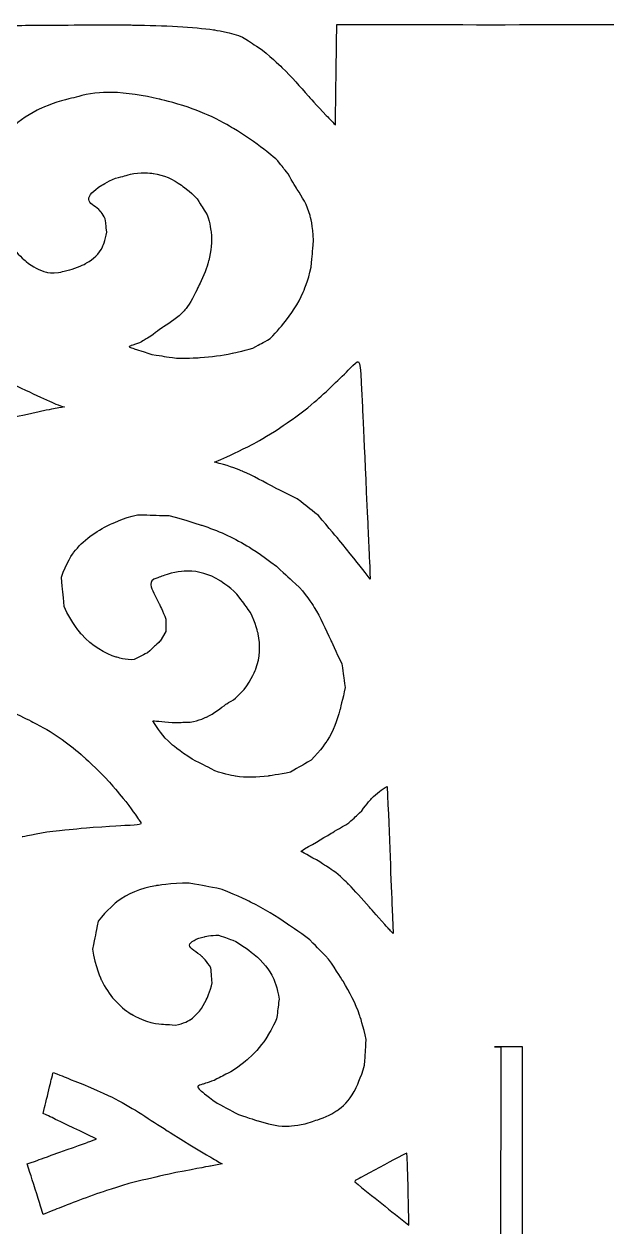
# Model space of a CAD drawing. Extents: x -124 to 557, y -142 to 357.
# Drawn here: x 257.3 to 380.5, y 91.7 to 345.6 of the extents above; entities that cross this region are included whole.
import ezdxf

# ---------------------------------------------------------------- set-up
doc = ezdxf.new("R2010")
doc.units = 0
doc.layers.add('layer_1', color=7, linetype='CONTINUOUS')

msp = doc.modelspace()

# ---------------------------------------------------------------- linework, layer by layer
at = {"layer": 'layer_1', "color": 1}
for p, q in [((323.108993, 324.273993), (323.160084, 327.823882)), ((271.0045, 308.549023), (271.0045, 308.549023)), ((326.825991, 273.501452), (326.825991, 273.501452)), ((297.569431, 253.08268), (298.941157, 253.692423)), ((330.483282, 228.397257), (329.365766, 229.819516)), ((287.283471, 217.323696), (286.065275, 215.292434)), ((334.068148, 184.66259), (334.068148, 184.66259)), ((335.083957, 158.75768), (335.287251, 153.57732)), ((292.316252, 151.139123), (292.316252, 151.139123)), ((358.061614, 129.652241), (357.846472, -66.916471)), ((362.603012, -66.807046), (362.59935, 129.652241)), ((262.996075, 122.273081), (263.037928, 122.445922)), ((261.382187, 115.63392), (261.678635, 116.853023)), ((261.382187, 115.63392), (261.382187, 115.63392)), ((261.382187, 115.63392), (261.382187, 115.63392)), ((258.588841, 103.189887), (258.029759, 104.967423)), ((299.172048, 104.967423), (299.172048, 104.967423)), ((327.275841, 101.438657), (327.183337, 101.161381)), ((261.382187, 94.300926), (260.823882, 96.079102)), ((263.41419, 95.113569), (261.382187, 94.300926)), ((261.382187, 94.300926), (261.382187, 94.300926))]:
    msp.add_line(p, q, dxfattribs=at)
for points in [[(252.763148, 345.271937), (259.71197, 345.322296), (259.71197, 345.322296), (266.660663, 345.373387)], [(266.660663, 345.373387), (273.660411, 345.474837), (280.304883, 345.373387), (280.304883, 345.373387)], [(280.304883, 345.373387), (286.948577, 345.271937), (293.238156, 344.967578), (297.371228, 344.359006)], [(323.362984, 342.025629), (323.362984, 342.025629), (323.413343, 345.576287), (323.414167, 345.498286)], [(323.414167, 345.498286), (336.550349, 345.474846), (336.550349, 345.474846), (352.883864, 345.445547)], [(352.883864, 345.445547), (369.222946, 345.445025), (385.556589, 345.474846), (385.556589, 345.474846)], [(297.371228, 344.359006), (297.371228, 344.359006), (301.504427, 343.750297), (303.481494, 342.837238)], [(303.481494, 342.837238), (305.586316, 341.467452), (305.586316, 341.467452), (307.690488, 340.098179)], [(323.160084, 327.823882), (323.210443, 331.374541), (323.311939, 338.475739), (323.362984, 342.025629)], [(307.690488, 340.098179), (309.921637, 338.272839), (311.90026, 336.345399), (311.90026, 336.345399)], [(311.90026, 336.345399), (313.878105, 334.41795), (315.602645, 332.388922), (317.428635, 330.360032)], [(270.445417, 330.694927), (267.855237, 330.034266), (267.855237, 330.034266), (265.264151, 329.374245)], [(275.931555, 331.151781), (275.931555, 331.151781), (272.883751, 331.202964), (270.445417, 330.694927)], [(285.88673, 329.729394), (282.635889, 330.491633), (278.979239, 331.101377), (275.931555, 331.151781)], [(317.428635, 330.360032), (317.428635, 330.360032), (319.254753, 328.331142), (321.181553, 326.302892)], [(265.264151, 329.374245), (262.521988, 328.561473), (260.134709, 327.392775), (260.134709, 327.392775)], [(291.981705, 328.053436), (289.137836, 328.967795), (285.88673, 329.729394), (285.88673, 329.729394)], [(297.061393, 326.021698), (294.52149, 327.037498), (294.52149, 327.037498), (291.981705, 328.053436)], [(260.134709, 327.392775), (257.747044, 326.224855), (255.715819, 324.701658), (253.887238, 322.77137)], [(301.58252, 323.532831), (301.58252, 323.532831), (299.296434, 324.904823), (297.061393, 326.021698)], [(321.181553, 326.302892), (322.145667, 325.288374), (322.145667, 325.288374), (323.108993, 324.273993)], [(307.982367, 319.164474), (306.203925, 320.536201), (303.868084, 322.161754), (301.58252, 323.532831)], [(310.978997, 316.675745), (309.759637, 317.793389), (307.982367, 319.164474), (307.982367, 319.164474)], [(313.112322, 313.932804), (312.045852, 315.30389), (312.045852, 315.30389), (310.978997, 316.675745)], [(273.49323, 311.39367), (273.49323, 311.39367), (274.915489, 312.307901), (276.64262, 313.019095)], [(276.64262, 313.019095), (278.572661, 313.527004), (278.572661, 313.527004), (280.503086, 314.035032)], [(280.503086, 314.035032), (282.635889, 314.338998), (284.718947, 314.03451), (284.718947, 314.03451)], [(284.718947, 314.03451), (286.801346, 313.72951), (288.832443, 312.815938), (290.610629, 311.545524)], [(315.041969, 310.682604), (315.041969, 310.682604), (314.026031, 312.307901), (313.112322, 313.932804)], [(271.0045, 308.549023), (270.9535, 309.361932), (272.07097, 310.479319), (273.49323, 311.39367)], [(290.610629, 311.545524), (290.610629, 311.545524), (292.388165, 310.276154), (293.91213, 308.650473)], [(317.78491, 305.145155), (317.175294, 307.431507), (316.057778, 309.056923), (315.041969, 310.682604)], [(273.137953, 306.415569), (272.273998, 307.228213), (271.054904, 307.736251), (271.0045, 308.549023)], [(293.91213, 308.650473), (294.978994, 306.974002), (294.978994, 306.974002), (296.045456, 305.298054)], [(274.509167, 304.485401), (274.001139, 305.602925), (273.137953, 306.415569), (273.137953, 306.415569)], [(296.045456, 305.298054), (296.654943, 303.571819), (296.858237, 301.641404), (296.858237, 301.641404)], [(318.495975, 299.9144), (318.394397, 302.859857), (317.78491, 305.145155), (317.78491, 305.145155)], [(274.813911, 301.640753), (274.6618, 303.063013), (274.6618, 303.063013), (274.509167, 304.485401)], [(273.899551, 298.492141), (273.899551, 298.492141), (274.610883, 299.9144), (274.813911, 301.640753)], [(296.858237, 301.641404), (297.061393, 299.711235), (296.858237, 297.57791), (296.350327, 295.647485)], [(317.988203, 294.225097), (318.242414, 297.069744), (318.242414, 297.069744), (318.495975, 299.9144)], [(255.20791, 297.983975), (256.426235, 296.561716), (257.798227, 295.4442), (257.798227, 295.4442)], [(270.547004, 295.139328), (271.969392, 295.952228), (273.188486, 297.069744), (273.899551, 298.492141)], [(257.798227, 295.4442), (259.169304, 294.326675), (260.693279, 293.514031), (262.065134, 293.209288)], [(267.500098, 293.818903), (269.124736, 294.326675), (270.547004, 295.139328), (270.547004, 295.139328)], [(296.350327, 295.647485), (296.350327, 295.647485), (295.842299, 293.717197), (295.029646, 291.990706)], [(262.065134, 293.209288), (262.065134, 293.209288), (263.43622, 292.904287), (264.655442, 293.107581)], [(264.655442, 293.107581), (266.077701, 293.462848), (266.077701, 293.462848), (267.500098, 293.818903)], [(316.312246, 288.993426), (316.312246, 288.993426), (317.378459, 291.482934), (317.988203, 294.225097)], [(295.029646, 291.990706), (294.166341, 290.162125), (294.166341, 290.162125), (293.302515, 288.333415)], [(293.302515, 288.333415), (292.388165, 286.403247), (291.118401, 284.980987), (291.118401, 284.980987)], [(312.249145, 282.441084), (313.721809, 284.269665), (315.245262, 286.504825), (316.312246, 288.993426)], [(291.118401, 284.980987), (289.848252, 283.5586), (288.223477, 282.64424), (286.801346, 281.678835)], [(309.353444, 279.190884), (310.77584, 280.612365), (312.249145, 282.441084), (312.249145, 282.441084)], [(284.159864, 279.698656), (282.940761, 278.98759), (282.940761, 278.98759), (281.721658, 278.276525)], [(286.801346, 281.678835), (286.801346, 281.678835), (285.378958, 280.713815), (284.159864, 279.698656)], [(279.89282, 277.666918), (279.283461, 277.463624), (279.283461, 277.463624), (280.553481, 277.057431)], [(281.721658, 278.276525), (280.502564, 277.870074), (279.89282, 277.666918), (279.89282, 277.666918)], [(280.553481, 277.057431), (280.553481, 277.057431), (281.823245, 276.650971), (284.362764, 275.838328)], [(301.277776, 276.092026), (301.277776, 276.092026), (303.461762, 276.549393), (305.696153, 277.158881)], [(305.696153, 277.158881), (307.524734, 278.174946), (307.524734, 278.174946), (309.353444, 279.190884)], [(284.362764, 275.838328), (286.95385, 275.431877), (286.95385, 275.431877), (289.544158, 275.025427)], [(289.544158, 275.025427), (292.184999, 275.025427), (294.572792, 275.177538), (294.572792, 275.177538)], [(294.572792, 275.177538), (296.959687, 275.330299), (299.09314, 275.635171), (301.277776, 276.092026)], [(326.825991, 273.501452), (328.349957, 275.025427), (328.349957, 275.025427), (328.705746, 267.253972)], [(250.179405, 271.723404), (255.309626, 269.437968), (260.591563, 266.898705), (263.233054, 265.730007)], [(319.613491, 266.593961), (322.254982, 268.93058), (325.302016, 271.977743), (326.825991, 273.501452)], [(328.705746, 267.253972), (328.705746, 267.253972), (329.061023, 259.482527), (329.772216, 243.940157)], [(265.874417, 264.76538), (263.94412, 264.409325), (263.94412, 264.409325), (262.01396, 264.054186)], [(263.233054, 265.730007), (263.233054, 265.730007), (265.874417, 264.562215), (265.874417, 264.76538)], [(314.737619, 262.631789), (316.972009, 264.257214), (319.613491, 266.593961), (319.613491, 266.593961)], [(262.01396, 264.054186), (258.154016, 263.139827), (252.871429, 262.072707), (252.871429, 262.072707)], [(310.267675, 259.584114), (312.502706, 261.107952), (312.502706, 261.107952), (314.737619, 262.631789)], [(305.54417, 256.841045), (305.54417, 256.841045), (308.032762, 258.161717), (310.267675, 259.584114)], [(298.941157, 253.692423), (300.312243, 254.301911), (303.05479, 255.520364), (305.54417, 256.841045)], [(299.49959, 252.574908), (298.534707, 252.828469), (298.534707, 252.828469), (297.569431, 253.08268)], [(303.562562, 251.15252), (303.562562, 251.15252), (301.429109, 252.066879), (299.49959, 252.574908)], [(310.369381, 247.698514), (308.032762, 248.917479), (305.696153, 250.238289), (303.562562, 251.15252)], [(315.041969, 245.361767), (312.705872, 246.479282), (310.369381, 247.698514), (310.369381, 247.698514)], [(319.511913, 241.805926), (317.277009, 243.583452), (317.277009, 243.583452), (315.041969, 245.361767)], [(329.772216, 243.940157), (330.128143, 236.168702), (330.128143, 236.168702), (330.483282, 228.397257)], [(275.452551, 239.92564), (275.452551, 239.92564), (278.347603, 241.297495), (281.293187, 242.00856)], [(281.293187, 242.00856), (284.595339, 241.906982), (284.595339, 241.906982), (287.896585, 241.805276)], [(287.896585, 241.805276), (291.553235, 240.891044), (294.905654, 239.773529), (294.905654, 239.773529)], [(323.83013, 236.727016), (323.83013, 236.727016), (321.645494, 239.368498), (319.511913, 241.805926)], [(267.884262, 234.084225), (269.712844, 236.522422), (272.55685, 238.554426), (275.452551, 239.92564)], [(294.905654, 239.773529), (298.258338, 238.656013), (301.305501, 237.335332), (304.404368, 235.455439)], [(329.365766, 229.819516), (328.24825, 231.241913), (326.01386, 234.085782), (323.83013, 236.727016)], [(265.242771, 228.802288), (266.055424, 231.646028), (267.884262, 234.084225), (267.884262, 234.084225)], [(304.404368, 235.455439), (304.404368, 235.455439), (307.502704, 233.576325), (310.651839, 231.138769)], [(310.651839, 231.138769), (313.090164, 228.903738), (313.090164, 228.903738), (315.528361, 226.668834)], [(265.852387, 222.605084), (265.547643, 225.703164), (265.547643, 225.703164), (265.242771, 228.802288)], [(287.588984, 229.412453), (286.166597, 228.904424), (286.166597, 228.904424), (284.744594, 228.396652)], [(291.956965, 230.123646), (291.956965, 230.123646), (289.721668, 230.123646), (287.588984, 229.412453)], [(298.560363, 228.193359), (296.528616, 229.412453), (294.191869, 230.123646), (291.956965, 230.123646)], [(284.744594, 228.396652), (284.033272, 228.092421), (284.134859, 227.178062), (284.134859, 227.178062)], [(284.134859, 227.178062), (284.236565, 226.26384), (285.150787, 224.739865), (285.913036, 223.164716)], [(302.318591, 225.247774), (300.592238, 226.974256), (298.560363, 228.193359), (298.560363, 228.193359)], [(315.528361, 226.668834), (317.254852, 224.636831), (318.626578, 222.452195), (318.626578, 222.452195)], [(305.163366, 221.38719), (303.740979, 223.317606), (303.740979, 223.317606), (302.318591, 225.247774)], [(269.459154, 216.76367), (269.459154, 216.76367), (267.274518, 219.253178), (265.852387, 222.605084)], [(285.913036, 223.164716), (285.913036, 223.164716), (286.674762, 221.590346), (287.283471, 219.965058)], [(306.788663, 216.866063), (306.788663, 216.866063), (306.280754, 219.253865), (305.163366, 221.38719)], [(318.626578, 222.452195), (319.99792, 220.268465), (321.013858, 217.932497), (322.131374, 215.4943)], [(287.283471, 219.965058), (287.283471, 218.644377), (287.283471, 218.644377), (287.283471, 217.323696)], [(276.823628, 211.938449), (274.588597, 212.649652), (271.643269, 214.275068), (269.459154, 216.76367)], [(306.331808, 209.501589), (307.195113, 211.838208), (307.296691, 214.478911), (306.788663, 216.866063)], [(285.405264, 214.682168), (285.405264, 214.682168), (284.745115, 214.072425), (283.425862, 212.853459)], [(286.065275, 215.292434), (286.065275, 215.292434), (286.065275, 215.292434), (285.405264, 214.682168)], [(322.131374, 215.4943), (322.131374, 215.4943), (323.248761, 213.056103), (324.467864, 210.516712)], [(280.581984, 211.430421), (279.058797, 211.227256), (276.823628, 211.938449), (276.823628, 211.938449)], [(283.425862, 212.853459), (282.004253, 212.141615), (282.004253, 212.141615), (280.581984, 211.430421)], [(303.842557, 205.133745), (305.467854, 207.16497), (306.331808, 209.501589), (306.331808, 209.501589)], [(324.467864, 210.516712), (324.823782, 208.027598), (324.823782, 208.027598), (325.179058, 205.53873)], [(301.607653, 202.898833), (302.725169, 204.016358), (302.725169, 204.016358), (303.842557, 205.133745)], [(325.179058, 205.53873), (324.671149, 203.100533), (324.061543, 200.814319), (324.061543, 200.814319)], [(250.636132, 202.187474), (255.816757, 200.054149), (259.931681, 197.869513), (259.931681, 197.869513)], [(295.918872, 199.291947), (297.544553, 200.054186), (298.966163, 201.273289), (299.981972, 201.984483)], [(299.981972, 201.984483), (299.981972, 201.984483), (300.99791, 202.695548), (301.607653, 202.898833)], [(324.061543, 200.814319), (323.452055, 198.528883), (322.740861, 196.396208), (321.369647, 194.31315)], [(288.404613, 193.653176), (286.575253, 195.27872), (285.557897, 196.904923), (284.541309, 198.53022)], [(284.541309, 198.53022), (284.541309, 198.53022), (286.573056, 198.327183), (288.604281, 198.124026)], [(288.604281, 198.124026), (290.534569, 198.174385), (290.534569, 198.174385), (292.464866, 198.225604)], [(292.464866, 198.225604), (294.293575, 198.53022), (295.918872, 199.291947), (295.918872, 199.291947)], [(259.931681, 197.869513), (264.045698, 195.685783), (267.092998, 193.451402), (269.937389, 190.911489)], [(292.873907, 190.402326), (290.233066, 192.027623), (288.404613, 193.653176), (288.404613, 193.653176)], [(321.369647, 194.31315), (321.369647, 194.31315), (319.99792, 192.23088), (317.965917, 190.199133)], [(269.937389, 190.911489), (269.937389, 190.911489), (272.782036, 188.371714), (275.423526, 185.527708)], [(297.648851, 187.964129), (295.261837, 189.183104), (295.261837, 189.183104), (292.873907, 190.402326)], [(302.017345, 186.795952), (302.017345, 186.795952), (299.782176, 187.152007), (297.648851, 187.964129)], [(317.965917, 190.199133), (315.782188, 188.928719), (315.782188, 188.928719), (313.597551, 187.65922)], [(275.423526, 185.527708), (277.455273, 183.089511), (277.455273, 183.089511), (279.487277, 180.651314)], [(308.924964, 186.847227), (306.588354, 186.542355), (304.252385, 186.440776), (302.017345, 186.795952)], [(313.597551, 187.65922), (311.261583, 187.15197), (308.924964, 186.847227), (308.924964, 186.847227)], [(330.766646, 182.122678), (331.832988, 183.240203), (332.95076, 183.951268), (334.068148, 184.66259)], [(334.068148, 184.66259), (334.474479, 174.300571), (334.880801, 163.938946), (335.083957, 158.75768)], [(279.487277, 180.651314), (280.908758, 178.619567), (281.619952, 177.603501), (281.619952, 177.603501)], [(328.683597, 179.481196), (329.699535, 181.005162), (330.766646, 182.122678), (330.766646, 182.122678)], [(325.940657, 176.941412), (327.312512, 178.21092), (327.312512, 178.21092), (328.683597, 179.481196)], [(271.969392, 175.978086), (267.703126, 175.571626), (267.703126, 175.571626), (263.43622, 175.165304)], [(279.740966, 176.43494), (279.740966, 176.43494), (277.150658, 176.282829), (271.969392, 175.978086)], [(281.619952, 177.603501), (282.331017, 176.587701), (282.331017, 176.587701), (279.740966, 176.43494)], [(322.233474, 174.757426), (322.233474, 174.757426), (324.214294, 175.926124), (325.940657, 176.941412)], [(263.43622, 175.165304), (260.083791, 174.657404), (256.934272, 173.996606), (256.934272, 173.996606)], [(315.782188, 170.948152), (318.017091, 172.268824), (320.252131, 173.589634), (322.233474, 174.757426)], [(319.84581, 168.713112), (317.813934, 169.830627), (315.782188, 170.948152), (315.782188, 170.948152)], [(323.198494, 166.478208), (321.522408, 167.595724), (321.522408, 167.595724), (319.84581, 168.713112)], [(325.890902, 163.989222), (325.890902, 163.989222), (324.519166, 165.361333), (323.198494, 166.478208)], [(285.204818, 163.684735), (281.953849, 163.126302), (279.211421, 162.008786), (276.976517, 160.281646)], [(292.213896, 164.243818), (288.45553, 164.243818), (285.204818, 163.684735), (285.204818, 163.684735)], [(299.224, 162.923136), (295.719204, 163.583157), (295.719204, 163.583157), (292.213896, 164.243818)], [(305.31859, 160.179939), (305.31859, 160.179939), (302.474199, 161.602327), (299.224, 162.923136)], [(330.258746, 159.214535), (328.683597, 160.992711), (327.261979, 162.618136), (325.890902, 163.989222)], [(276.976517, 160.281646), (276.976517, 160.281646), (274.741348, 158.554386), (273.014354, 156.217767)], [(312.989364, 155.608417), (310.601572, 157.233705), (308.163375, 158.75768), (305.31859, 160.179939)], [(333.56012, 155.507352), (331.832988, 157.436999), (330.258746, 159.214535), (330.258746, 159.214535)], [(273.014354, 156.217767), (272.404867, 153.271798), (272.404867, 153.271798), (271.795123, 150.325573)], [(317.712356, 152.256511), (315.376378, 153.982736), (312.989364, 155.608417), (312.989364, 155.608417)], [(335.287251, 153.57732), (334.423946, 154.541947), (334.423946, 154.541947), (333.56012, 155.507352)], [(292.316252, 151.139123), (292.316252, 151.850061), (293.839449, 152.561383), (295.363415, 152.916659)], [(295.363415, 152.916659), (295.363415, 152.916659), (296.887124, 153.27232), (298.411099, 153.27232)], [(298.411099, 153.27232), (300.239809, 152.61165), (300.239809, 152.61165), (302.068399, 151.951639)], [(271.795123, 150.325573), (272.303161, 146.770501), (273.725548, 143.722689), (273.725548, 143.722689)], [(294.956837, 148.700798), (293.839449, 149.716598), (292.316252, 150.427664), (292.316252, 151.139123)], [(302.068399, 151.951639), (304.201203, 150.630958), (305.979251, 149.157653), (305.979251, 149.157653)], [(321.674519, 148.192761), (319.693699, 150.224636), (319.693699, 150.224636), (317.712356, 152.256511)], [(296.785546, 146.363923), (296.074481, 147.684723), (294.956837, 148.700798), (294.956837, 148.700798)], [(305.979251, 149.157653), (307.756787, 147.684723), (309.179312, 146.059436), (310.04313, 144.077965)], [(324.722204, 143.519523), (324.722204, 143.519523), (323.300072, 145.856142), (321.674519, 148.192761)], [(297.09029, 143.214788), (296.938435, 144.789031), (296.938435, 144.789031), (296.785546, 146.363923)], [(273.725548, 143.722689), (275.147551, 140.674876), (277.483648, 138.135613), (279.973019, 136.611904)], [(295.871324, 139.659588), (295.871324, 139.659588), (296.684096, 141.386848), (297.09029, 143.214788)], [(310.04313, 144.077965), (310.04313, 144.077965), (310.906315, 142.097264), (311.211178, 139.761167)], [(328.226871, 136.357565), (327.362916, 138.846945), (326.144463, 141.182913), (324.722204, 143.519523)], [(292.41718, 135.392938), (293.839449, 136.30716), (295.058543, 137.932713), (295.871324, 139.659588)], [(311.211178, 139.761167), (310.957361, 137.678246), (310.957361, 137.678246), (310.703022, 135.595966)], [(279.973019, 136.611904), (279.973019, 136.611904), (282.46162, 135.087938), (285.103111, 134.580029)], [(285.103111, 134.580029), (287.236565, 134.427268), (287.236565, 134.427268), (289.370018, 134.275157)], [(289.370018, 134.275157), (290.994793, 134.478451), (292.41718, 135.392938), (292.41718, 135.392938)], [(310.703022, 135.595966), (309.890506, 133.767257), (308.824036, 132.040254), (308.824036, 132.040254)], [(329.598076, 131.228123), (329.090047, 133.868963), (328.226871, 136.357565), (328.226871, 136.357565)], [(308.824036, 132.040254), (307.756787, 130.31325), (306.436106, 128.688347), (304.760286, 127.214905)], [(329.293341, 125.843828), (329.445965, 128.535715), (329.445965, 128.535715), (329.598076, 131.228123)], [(362.59935, 129.652241), (361.607063, 129.652241), (353.629567, 129.652241), (358.061614, 129.652241)], [(304.760286, 127.214905), (304.760286, 127.214905), (303.083687, 125.742241), (301.052453, 124.421432)], [(301.052453, 124.421432), (299.274926, 123.506944), (299.274926, 123.506944), (297.49674, 122.592722)], [(327.464622, 121.01783), (327.464622, 121.01783), (328.480432, 123.10075), (329.293341, 125.843828)], [(262.864043, 121.728767), (262.864043, 121.728767), (262.939673, 122.040891), (262.996075, 122.273081)], [(263.037928, 122.445922), (263.080321, 122.628092), (263.121981, 122.797701), (263.159723, 122.947999)], [(263.159723, 122.947999), (263.159723, 122.947999), (263.514477, 124.370258), (263.51499, 124.26868)], [(263.51499, 124.26868), (265.801204, 123.35432), (265.801204, 123.35432), (268.086521, 122.440089)], [(268.086521, 122.440089), (272.657778, 120.713608), (276.619822, 118.681733), (276.619822, 118.681733)], [(297.49674, 122.592722), (295.972902, 122.08495), (295.008276, 121.77995), (295.008276, 121.77995)], [(261.678635, 116.853023), (261.974442, 118.072117), (262.567467, 120.509802), (262.864043, 121.728767)], [(295.008276, 121.77995), (294.042605, 121.475206), (293.636283, 121.373619), (294.652093, 120.459269)], [(294.652093, 120.459269), (294.652093, 120.459269), (295.66803, 119.545038), (298.106227, 117.818556)], [(323.757449, 116.446692), (325.230241, 117.513941), (326.448685, 118.935422), (327.464622, 121.01783)], [(276.619822, 118.681733), (280.581984, 116.649986), (283.933763, 114.313239), (287.591063, 111.97662)], [(298.106227, 117.818556), (300.392442, 116.599453), (300.392442, 116.599453), (302.678006, 115.380359)], [(265.132119, 113.841231), (263.257281, 114.737699), (263.257281, 114.737699), (261.382187, 115.63392)], [(302.678006, 115.380359), (304.810818, 114.669165), (306.792161, 114.059678), (306.792161, 114.059678)], [(316.696419, 113.450191), (318.626578, 114.059678), (318.626578, 114.059678), (320.557003, 114.669165)], [(320.557003, 114.669165), (322.284007, 115.380359), (323.757449, 116.446692), (323.757449, 116.446692)], [(272.631353, 110.255193), (272.631353, 110.255193), (268.881411, 112.047754), (265.132119, 113.841231)], [(287.591063, 111.97662), (287.591063, 111.97662), (291.248491, 109.64001), (295.209876, 107.304042)], [(306.792161, 114.059678), (308.772981, 113.450191), (310.601572, 112.942162), (312.582914, 112.942162)], [(312.582914, 112.942162), (312.582914, 112.942162), (314.563735, 112.942162), (316.696419, 113.450191)], [(263.109446, 106.796132), (268.188228, 108.624073), (270.779314, 109.538295), (270.779314, 109.538295)], [(270.779314, 109.538295), (271.714915, 109.868822), (272.326738, 110.079633), (272.631353, 110.255193)], [(258.029759, 104.967423), (260.569671, 105.88191), (260.569671, 105.88191), (263.109446, 106.796132)], [(295.209876, 107.304042), (297.191218, 106.136121), (297.191218, 106.136121), (299.172048, 104.967423)], [(338.230629, 107.25079), (338.128922, 107.25079), (336.198882, 106.23498), (336.198882, 106.23498)], [(338.433794, 102.171358), (338.332216, 104.711005), (338.332216, 104.711005), (338.230629, 107.25079)], [(296.734501, 104.510568), (296.734501, 104.510568), (294.296166, 104.053192), (289.419772, 103.138841)], [(299.172048, 104.967423), (299.172048, 104.967423), (299.172048, 104.967423), (296.734501, 104.510568)], [(336.198882, 106.23498), (334.268466, 105.219043), (330.510366, 103.18768), (328.631252, 102.17188)], [(260.823882, 96.079102), (260.264671, 97.856638), (259.147283, 101.411701), (258.588841, 103.189887)], [(289.419772, 103.138841), (285.153516, 102.173949), (285.153516, 102.173949), (280.886728, 101.208545)], [(328.631252, 102.17188), (328.631252, 102.17188), (327.744489, 101.692474), (327.275841, 101.438657)], [(338.637088, 92.012633), (338.637088, 92.012633), (338.535372, 97.092192), (338.433794, 102.171358)], [(280.886728, 101.208545), (277.230078, 100.192607), (273.369494, 98.871798), (273.369494, 98.871798)], [(327.183337, 101.161381), (331.001034, 98.111628), (334.819381, 95.062515), (338.637088, 92.012633)], [(273.369494, 98.871798), (269.508909, 97.551116), (265.446065, 95.92647), (263.41419, 95.113569)]]:
    msp.add_open_spline(points, degree=3, dxfattribs=at)

doc.saveas('drawing.dxf')
